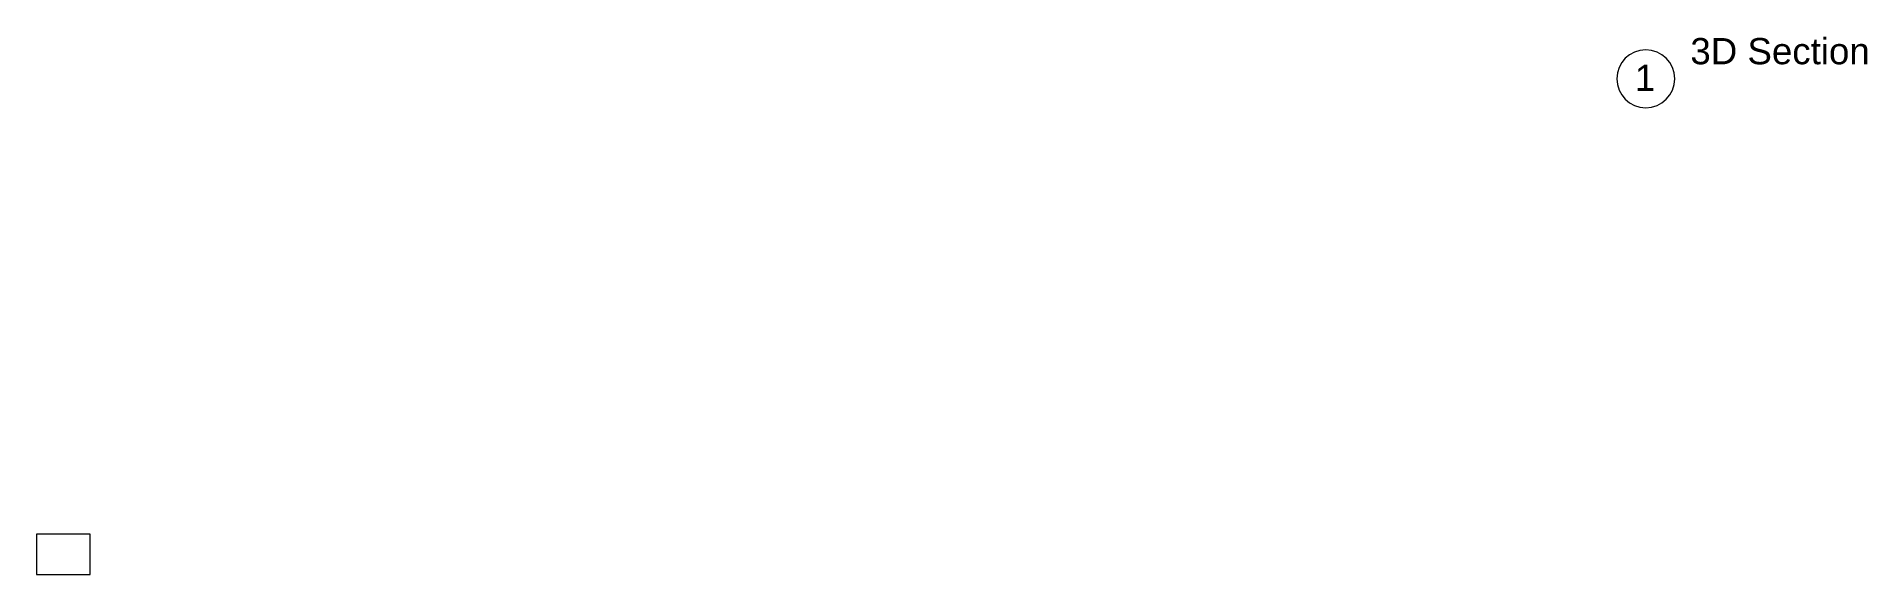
# Paper-space layout 'Layout1' of a CAD drawing. Header units: millimetres. Extents: x 0 to 412, y 0 to 121.
import ezdxf

# ---------------------------------------------------------------- set-up
doc = ezdxf.new("R2010")
doc.units = ezdxf.units.MM
doc.layers.add('G-ANNO-TTLB', color=6, linetype='Continuous', lineweight=9)
doc.styles.add('Arial_1', font='arial.ttf', dxfattribs={"height": 5.901197})

# ---------------------------------------------------------------- blocks, each defined once
blk = doc.blocks.new('视口 - M_View Title-4169-Unnamed')
at = {"layer": 'G-ANNO-TTLB'}
for start, end in [(360, 180), (180, 0)]:
    blk.add_arc((-6, 0), 6.5, start, end, dxfattribs=at)

psp = doc.layouts.get("Layout1")

# ---------------------------------------------------------------- block references
at = {"layer": 'G-ANNO-TTLB'}
psp.add_blockref('视口 - M_View Title-4169-Unnamed', (367.69, 111.36), dxfattribs=at)

# ---------------------------------------------------------------- texts
at = {"layer": 'G-ANNO-TTLB', "line_spacing_factor": 0.938532, "style": 'Arial_1'}
for s, insert, char_height, width, attachment_point in [('3D Section', (371.72, 120.52), 5.901, 48.0145, 1), ('\\fArial|b0|i0|c134|p34|;1', (361.54, 114.53), 5.9012, 5.4709, 2)]:
    psp.add_mtext(s, dxfattribs=dict(at, insert=insert, char_height=char_height, width=width, attachment_point=attachment_point))

# ---------------------------------------------------------------- viewports
at = {"layer": '0'}
psp.add_viewport(center=(6, 4.5), size=(12, 9), view_center_point=(6, 4.5), view_height=12, dxfattribs=at)

doc.saveas('drawing.dxf')
